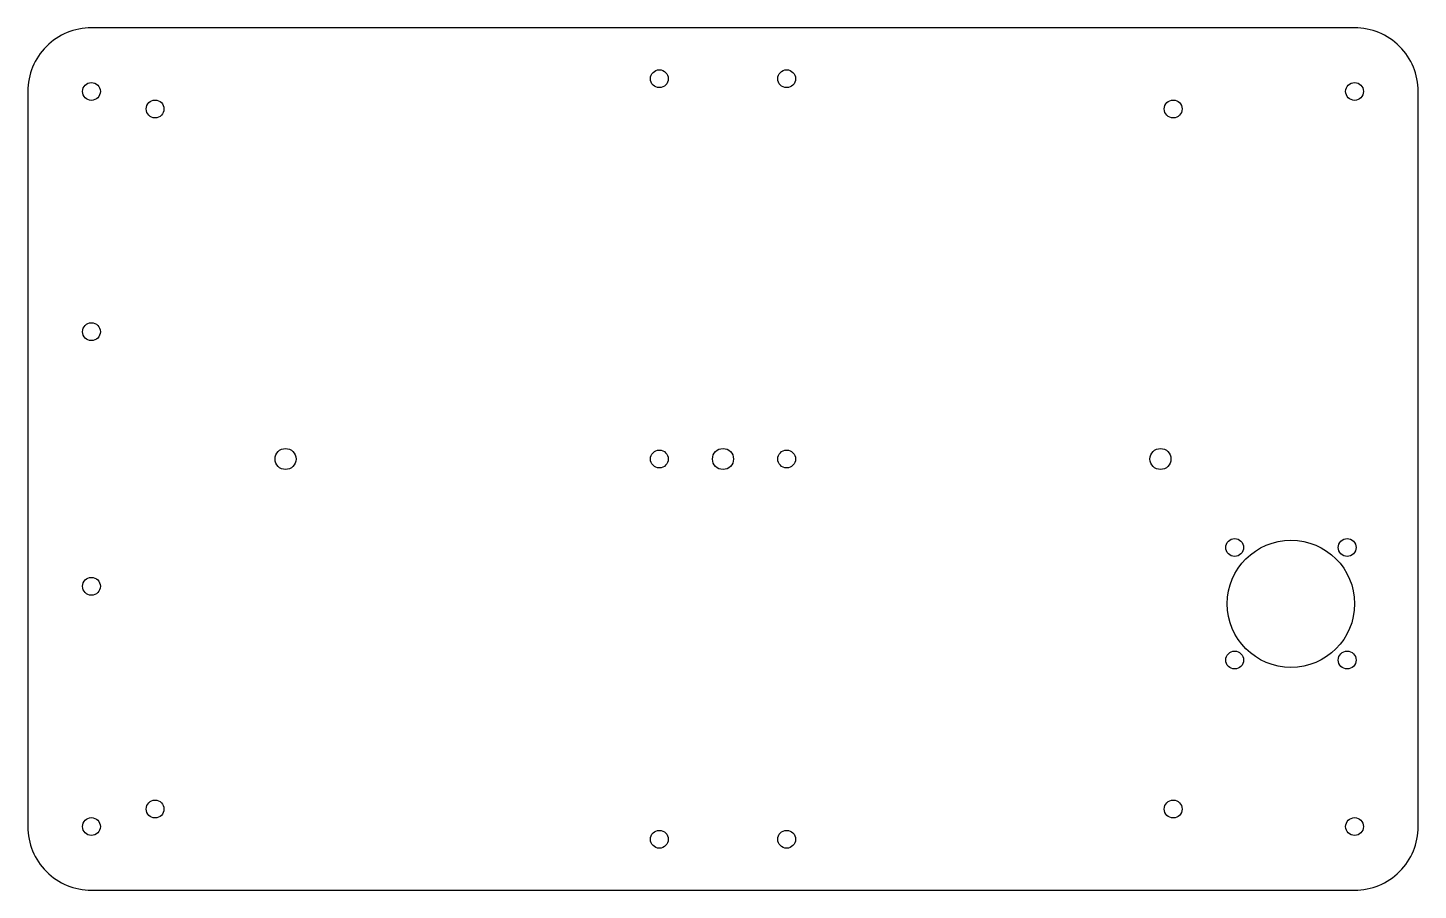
# Model space of a CAD drawing. Header units: millimetres. Extents: x -109 to 109, y -68 to 68.
import ezdxf

# ---------------------------------------------------------------- set-up
doc = ezdxf.new("R2010")
doc.units = ezdxf.units.MM
doc.layers.get('0').update_dxf_attribs({"linetype": 'CONTINUOUS'})

msp = doc.modelspace()

# ---------------------------------------------------------------- linework, layer by layer
msp.add_lwpolyline([(99.25, -67.75, 0.414214), (109.25, -57.75), (109.25, 57.75, 0.414214), (99.25, 67.75), (-99.25, 67.75, 0.414214), (-109.25, 57.75), (-109.25, -57.75, 0.414214), (-99.25, -67.75)], format="xyb", close=True)
for centre, radius in [((-99.25, 57.75), 1.4), ((-10, 59.75), 1.4), ((10, 59.75), 1.4), ((99.25, 57.75), 1.4), ((-89.25, 55), 1.4), ((70.75, 55), 1.4), ((-99.25, 20), 1.4), ((-68.75, 0), 1.65), ((-10, 0), 1.4), ((0, 0), 1.65), ((10, 0), 1.4), ((68.75, 0), 1.65), ((80.41, -13.91), 1.4), ((89.25, -22.75), 10), ((98.09, -13.91), 1.4), ((-99.25, -20), 1.4), ((80.41, -31.59), 1.4), ((98.09, -31.59), 1.4), ((-89.25, -55), 1.4), ((70.75, -55), 1.4), ((-99.25, -57.75), 1.4), ((99.25, -57.75), 1.4), ((-10, -59.75), 1.4), ((10, -59.75), 1.4)]:
    msp.add_circle(centre, radius)

doc.saveas('drawing.dxf')
